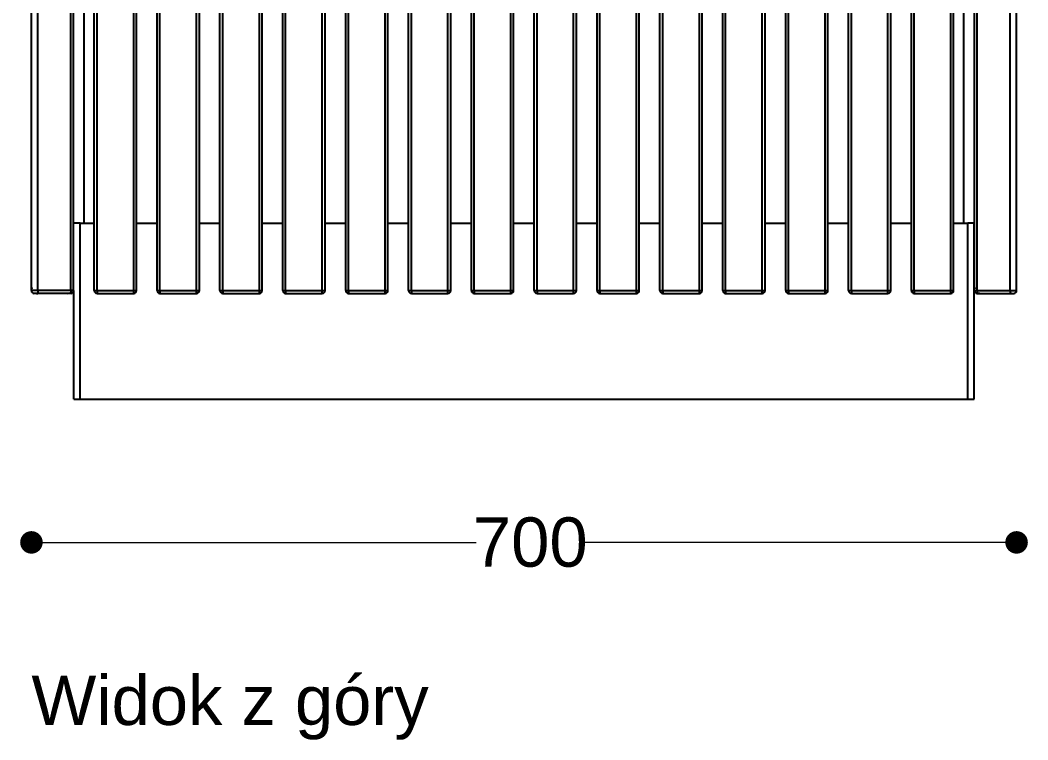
# Model space of a CAD drawing. Header units: millimetres. Extents: x 10366 to 13995, y 24552 to 29685.
# Drawn here: x 12180 to 12896, y 27479 to 27990 of the extents above; entities that cross this region are included whole.
import ezdxf

# ---------------------------------------------------------------- set-up
doc = ezdxf.new("R2010")
doc.units = ezdxf.units.MM
doc.header["$LTSCALE"] = 3
doc.layers.add('Default', color=7, linetype='Continuous')
doc.styles.get("Standard").update_dxf_attribs({"font": 'arial.ttf'})
doc.dimstyles.new('MATEUSZ', dxfattribs={"dimtxt": 35, "dimasz": 16, "dimexe": 0.18, "dimexo": 0.0625, "dimgap": 0.09, "dimtad": 0, "dimdec": 0, "dimdsep": 46, "dimtxsty": 'Standard', "dimblk": 'DOT', "dimcen": 0.09, "dimse1": 1, "dimse2": 1, "dimadec": 0, "dimazin": 0, "dimtfac": 1, "dimtdec": 0, "dimtofl": 0, "dimtmove": 0, "dimatfit": 3, "dimfxl": 1, "dimtolj": 1, "dimtzin": 0, "dimlwd": 9, "dimlwe": 9, "dimarcsym": 0})

# ---------------------------------------------------------------- blocks, each defined once
blk = doc.blocks.new('_Dot')
at = {"color": 0, "linetype": 'ByBlock', "lineweight": -2}
blk.add_line((-0.5, 0), (-1, 0), dxfattribs=at)
at = {"color": 0, "linetype": 'ByBlock', "const_width": 0.5}
blk.add_lwpolyline([(-0.25, 0, 1), (0.25, 0, 1)], format="xyb", close=True, dxfattribs=at)
blk = doc.blocks.new('*D21')
at = {"color": 0, "lineweight": 9, "transparency": 16777216}
for p, q in [((12203.65, 27618.9), (12503.56, 27618.9)), ((12871.65, 27618.9), (12580.66, 27618.9))]:
    blk.add_line(p, q, dxfattribs=at)
at = {"layer": 'Defpoints', "color": 0, "transparency": 16777216}
for p in [(12187.65, 28420.67), (12887.65, 28420.67), (12887.65, 27618.9)]:
    blk.add_point(p, dxfattribs=at)
at = {"color": 0, "lineweight": 9, "transparency": 16777216, "xscale": 16, "yscale": 16, "zscale": 16, "rotation": 180}
blk.add_blockref('_Dot', (12187.65, 27618.9), dxfattribs=at)
at = {"color": 0, "lineweight": 9, "transparency": 16777216, "xscale": 16, "yscale": 16, "zscale": 16}
blk.add_blockref('_Dot', (12887.65, 27618.9), dxfattribs=at)
at = {"color": 0, "transparency": 16777216, "insert": (12542.11, 27618.9), "char_height": 35, "attachment_point": 5}
blk.add_mtext('\\A1;700', dxfattribs=at)

msp = doc.modelspace()

# ---------------------------------------------------------------- linework, layer by layer
at = {"layer": 'Default'}
for p, q in [((12187.65, 27797.67), (12187.65, 28415.67)), ((12187.73, 27800.16), (12187.73, 28413.18)), ((12192.14, 27797.67), (12192.14, 28415.67)), ((12215.65, 27797.67), (12215.65, 28415.67)), ((12217.65, 27797.67), (12217.65, 28415.67)), ((12232.31, 27797.67), (12232.31, 28415.67)), ((12234.31, 27797.67), (12234.31, 28415.67)), ((12260.31, 27797.67), (12260.31, 28415.67)), ((12262.31, 27797.67), (12262.31, 28415.67)), ((12276.97, 27797.67), (12276.97, 28415.67)), ((12278.97, 27797.67), (12278.97, 28415.67)), ((12304.97, 27797.67), (12304.97, 28415.67)), ((12306.97, 27797.67), (12306.97, 28415.67)), ((12321.63, 27797.67), (12321.63, 28415.67)), ((12323.63, 27797.67), (12323.63, 28415.67)), ((12349.63, 27797.67), (12349.63, 28415.67)), ((12351.63, 27797.67), (12351.63, 28415.67)), ((12366.29, 27797.67), (12366.29, 28415.67)), ((12368.29, 27797.67), (12368.29, 28415.67)), ((12394.29, 27797.67), (12394.29, 28415.67)), ((12396.29, 27797.67), (12396.29, 28415.67)), ((12410.95, 27797.67), (12410.95, 28415.67)), ((12412.95, 27797.67), (12412.95, 28415.67)), ((12438.95, 27797.67), (12438.95, 28415.67)), ((12440.95, 27797.67), (12440.95, 28415.67)), ((12455.61, 27797.67), (12455.61, 28415.67)), ((12457.61, 27797.67), (12457.61, 28415.67)), ((12483.61, 27797.67), (12483.61, 28415.67)), ((12485.61, 27797.67), (12485.61, 28415.67)), ((12500.27, 27797.67), (12500.27, 28415.67)), ((12502.27, 27797.67), (12502.27, 28415.67)), ((12528.27, 27797.67), (12528.27, 28415.67)), ((12530.27, 27797.67), (12530.27, 28415.67)), ((12544.93, 27797.67), (12544.93, 28415.67)), ((12546.93, 27797.67), (12546.93, 28415.67)), ((12572.93, 27797.67), (12572.93, 28415.67)), ((12574.93, 27797.67), (12574.93, 28415.67)), ((12589.59, 27797.67), (12589.59, 28415.67)), ((12591.59, 27797.67), (12591.59, 28415.67)), ((12617.59, 27797.67), (12617.59, 28415.67)), ((12619.59, 27797.67), (12619.59, 28415.67)), ((12634.25, 27797.67), (12634.25, 28415.67)), ((12636.25, 27797.67), (12636.25, 28415.67)), ((12662.25, 27797.67), (12662.25, 28415.67)), ((12664.25, 27797.67), (12664.25, 28415.67)), ((12678.91, 27797.67), (12678.91, 28415.67)), ((12680.91, 27797.67), (12680.91, 28415.67)), ((12706.91, 27797.67), (12706.91, 28415.67)), ((12708.91, 27797.67), (12708.91, 28415.67)), ((12723.57, 27797.67), (12723.57, 28415.67)), ((12725.57, 27797.67), (12725.57, 28415.67)), ((12751.57, 27797.67), (12751.57, 28415.67)), ((12753.57, 27797.67), (12753.57, 28415.67)), ((12768.23, 27797.67), (12768.23, 28415.67)), ((12770.23, 27797.67), (12770.23, 28415.67)), ((12796.23, 27797.67), (12796.23, 28415.67)), ((12798.23, 27797.67), (12798.23, 28415.67)), ((12812.89, 27797.67), (12812.89, 28415.67)), ((12814.89, 27797.67), (12814.89, 28415.67)), ((12840.89, 27797.67), (12840.89, 28415.67)), ((12842.89, 27797.67), (12842.89, 28415.67)), ((12857.65, 27797.67), (12857.65, 28415.67)), ((12859.65, 27797.67), (12859.65, 28415.67)), ((12883.16, 27797.67), (12883.16, 28415.67)), ((12887.65, 27797.67), (12887.65, 28415.67)), ((12225.22, 27845.67), (12225.22, 28367.67)), ((12850.08, 27845.67), (12850.08, 28367.67)), ((12222.22, 27720.67), (12222.22, 27845.67)), ((12222.22, 27845.67), (12232.31, 27845.67)), ((12262.31, 27845.67), (12276.97, 27845.67)), ((12306.97, 27845.67), (12321.63, 27845.67)), ((12351.63, 27845.67), (12366.29, 27845.67)), ((12396.29, 27845.67), (12410.95, 27845.67)), ((12440.95, 27845.67), (12455.61, 27845.67)), ((12485.61, 27845.67), (12500.27, 27845.67)), ((12530.27, 27845.67), (12544.93, 27845.67)), ((12574.93, 27845.67), (12589.59, 27845.67)), ((12619.59, 27845.67), (12634.25, 27845.67)), ((12664.25, 27845.67), (12678.91, 27845.67)), ((12708.91, 27845.67), (12723.57, 27845.67)), ((12753.57, 27845.67), (12768.23, 27845.67)), ((12798.23, 27845.67), (12812.89, 27845.67)), ((12842.89, 27845.67), (12853.08, 27845.67)), ((12853.08, 27720.67), (12853.08, 27845.67)), ((12857.57, 27720.67), (12857.57, 27845.67)), ((12215.65, 27797.67), (12192.14, 27797.67)), ((12215.65, 27795.67), (12192.14, 27795.67)), ((12217.73, 27720.67), (12217.73, 27797.67)), ((12234.31, 27797.67), (12260.31, 27797.67)), ((12234.31, 27795.67), (12260.31, 27795.67)), ((12278.97, 27797.67), (12304.97, 27797.67)), ((12278.97, 27795.67), (12304.97, 27795.67)), ((12323.63, 27797.67), (12349.63, 27797.67)), ((12323.63, 27795.67), (12349.63, 27795.67)), ((12368.29, 27797.67), (12394.29, 27797.67)), ((12368.29, 27795.67), (12394.29, 27795.67)), ((12412.95, 27797.67), (12438.95, 27797.67)), ((12412.95, 27795.67), (12438.95, 27795.67)), ((12457.61, 27797.67), (12483.61, 27797.67)), ((12457.61, 27795.67), (12483.61, 27795.67)), ((12502.27, 27797.67), (12528.27, 27797.67)), ((12502.27, 27795.67), (12528.27, 27795.67)), ((12546.93, 27797.67), (12572.93, 27797.67)), ((12546.93, 27795.67), (12572.93, 27795.67)), ((12591.59, 27797.67), (12617.59, 27797.67)), ((12591.59, 27795.67), (12617.59, 27795.67)), ((12636.25, 27797.67), (12662.25, 27797.67)), ((12636.25, 27795.67), (12662.25, 27795.67)), ((12680.91, 27797.67), (12706.91, 27797.67)), ((12680.91, 27795.67), (12706.91, 27795.67)), ((12725.57, 27797.67), (12751.57, 27797.67)), ((12725.57, 27795.67), (12751.57, 27795.67)), ((12770.23, 27797.67), (12796.23, 27797.67)), ((12770.23, 27795.67), (12796.23, 27795.67)), ((12814.89, 27797.67), (12840.89, 27797.67)), ((12814.89, 27795.67), (12840.89, 27795.67)), ((12859.65, 27797.67), (12883.16, 27797.67)), ((12859.65, 27795.67), (12883.16, 27795.67)), ((12222.22, 27720.67), (12853.08, 27720.67))]:
    msp.add_line(p, q, dxfattribs=at)
for points in [[(12222.22, 27845.67, 0), (12217.73, 27845.67, 0)], [(12857.57, 27845.67, 0), (12857.57, 27845.67, 0), (12857.57, 27845.67, 0), (12857.57, 27845.67, 0), (12857.57, 27845.67, 0), (12857.57, 27845.67, 0), (12857.57, 27845.67, 0), (12857.57, 27845.67, 0), (12857.57, 27845.67, 0), (12857.57, 27845.67, 0), (12857.57, 27845.67, 0), (12857.57, 27845.67, 0), (12857.56, 27845.67, 0), (12857.56, 27845.67, 0), (12857.53, 27845.67, 0), (12857.43, 27845.67, 0), (12857.01, 27845.67, 0), (12853.08, 27845.67, 0)], [(12192.14, 27797.67, 0), (12187.65, 27797.67, 0)], [(12192.14, 27795.67, 0), (12189.65, 27795.67, 0)], [(12192.14, 27797.67, 0), (12192.14, 27795.67, 0)], [(12217.65, 27797.67, 0), (12217.65, 27797.67, 0), (12217.65, 27797.67, 0), (12217.65, 27797.67, 0), (12217.65, 27797.67, 0), (12217.65, 27797.67, 0), (12217.65, 27797.67, 0), (12217.65, 27797.67, 0), (12217.65, 27797.67, 0), (12217.65, 27797.67, 0), (12217.65, 27797.67, 0), (12217.65, 27797.67, 0), (12217.64, 27797.67, 0), (12217.63, 27797.67, 0), (12217.59, 27797.67, 0), (12217.4, 27797.67, 0), (12215.65, 27797.67, 0)], [(12215.65, 27797.67, 0), (12215.65, 27795.67, 0)], [(12232.31, 27797.67, 0), (12232.31, 27797.67, 0), (12232.31, 27797.67, 0), (12232.31, 27797.67, 0), (12232.31, 27797.67, 0), (12232.31, 27797.67, 0), (12232.31, 27797.67, 0), (12232.31, 27797.67, 0), (12232.31, 27797.67, 0), (12232.31, 27797.67, 0), (12232.31, 27797.67, 0), (12232.31, 27797.67, 0), (12232.31, 27797.67, 0), (12232.31, 27797.67, 0), (12232.32, 27797.67, 0), (12232.36, 27797.67, 0), (12232.55, 27797.67, 0), (12234.31, 27797.67, 0)], [(12234.31, 27797.67, 0), (12234.31, 27795.67, 0)], [(12260.31, 27795.67, 0), (12260.31, 27795.67, 0), (12260.31, 27795.67, 0), (12260.31, 27795.67, 0), (12260.31, 27795.67, 0), (12260.31, 27795.67, 0), (12260.31, 27795.67, 0), (12260.31, 27795.67, 0), (12260.31, 27795.67, 0), (12260.31, 27795.67, 0), (12260.31, 27795.67, 0), (12260.31, 27795.67, 0), (12260.31, 27795.67, 0), (12260.31, 27795.67, 0), (12260.31, 27795.68, 0), (12260.31, 27795.72, 0), (12260.31, 27795.91, 0), (12260.31, 27797.67, 0)], [(12260.31, 27797.67, 0), (12262.31, 27797.67, 0)], [(12276.97, 27797.67, 0), (12276.97, 27797.67, 0), (12276.97, 27797.67, 0), (12276.97, 27797.67, 0), (12276.97, 27797.67, 0), (12276.97, 27797.67, 0), (12276.97, 27797.67, 0), (12276.97, 27797.67, 0), (12276.97, 27797.67, 0), (12276.97, 27797.67, 0), (12276.97, 27797.67, 0), (12276.97, 27797.67, 0), (12276.97, 27797.67, 0), (12276.97, 27797.67, 0), (12276.98, 27797.67, 0), (12277.02, 27797.67, 0), (12277.21, 27797.67, 0), (12278.97, 27797.67, 0)], [(12278.97, 27797.67, 0), (12278.97, 27795.67, 0)], [(12304.97, 27797.67, 0), (12306.97, 27797.67, 0)], [(12304.97, 27795.67, 0), (12304.97, 27795.67, 0), (12304.97, 27795.67, 0), (12304.97, 27795.67, 0), (12304.97, 27795.67, 0), (12304.97, 27795.67, 0), (12304.97, 27795.67, 0), (12304.97, 27795.67, 0), (12304.97, 27795.67, 0), (12304.97, 27795.67, 0), (12304.97, 27795.67, 0), (12304.97, 27795.67, 0), (12304.97, 27795.67, 0), (12304.97, 27795.67, 0), (12304.97, 27795.68, 0), (12304.97, 27795.72, 0), (12304.97, 27795.91, 0), (12304.97, 27797.67, 0)], [(12321.63, 27797.67, 0), (12321.63, 27797.67, 0), (12321.63, 27797.67, 0), (12321.63, 27797.67, 0), (12321.63, 27797.67, 0), (12321.63, 27797.67, 0), (12321.63, 27797.67, 0), (12321.63, 27797.67, 0), (12321.63, 27797.67, 0), (12321.63, 27797.67, 0), (12321.63, 27797.67, 0), (12321.63, 27797.67, 0), (12321.63, 27797.67, 0), (12321.63, 27797.67, 0), (12321.64, 27797.67, 0), (12321.68, 27797.67, 0), (12321.87, 27797.67, 0), (12323.63, 27797.67, 0)], [(12323.63, 27797.67, 0), (12323.63, 27795.67, 0)], [(12349.63, 27797.67, 0), (12351.63, 27797.67, 0)], [(12349.63, 27795.67, 0), (12349.63, 27795.67, 0), (12349.63, 27795.67, 0), (12349.63, 27795.67, 0), (12349.63, 27795.67, 0), (12349.63, 27795.67, 0), (12349.63, 27795.67, 0), (12349.63, 27795.67, 0), (12349.63, 27795.67, 0), (12349.63, 27795.67, 0), (12349.63, 27795.67, 0), (12349.63, 27795.67, 0), (12349.63, 27795.67, 0), (12349.63, 27795.67, 0), (12349.63, 27795.68, 0), (12349.63, 27795.72, 0), (12349.63, 27795.91, 0), (12349.63, 27797.67, 0)], [(12366.29, 27797.67, 0), (12366.29, 27797.67, 0), (12366.29, 27797.67, 0), (12366.29, 27797.67, 0), (12366.29, 27797.67, 0), (12366.29, 27797.67, 0), (12366.29, 27797.67, 0), (12366.29, 27797.67, 0), (12366.29, 27797.67, 0), (12366.29, 27797.67, 0), (12366.29, 27797.67, 0), (12366.29, 27797.67, 0), (12366.29, 27797.67, 0), (12366.29, 27797.67, 0), (12366.3, 27797.67, 0), (12366.34, 27797.67, 0), (12366.53, 27797.67, 0), (12368.29, 27797.67, 0)], [(12368.29, 27797.67, 0), (12368.29, 27795.67, 0)], [(12394.29, 27797.67, 0), (12396.29, 27797.67, 0)], [(12394.29, 27795.67, 0), (12394.29, 27795.67, 0), (12394.29, 27795.67, 0), (12394.29, 27795.67, 0), (12394.29, 27795.67, 0), (12394.29, 27795.67, 0), (12394.29, 27795.67, 0), (12394.29, 27795.67, 0), (12394.29, 27795.67, 0), (12394.29, 27795.67, 0), (12394.29, 27795.67, 0), (12394.29, 27795.67, 0), (12394.29, 27795.67, 0), (12394.29, 27795.67, 0), (12394.29, 27795.68, 0), (12394.29, 27795.72, 0), (12394.29, 27795.91, 0), (12394.29, 27797.67, 0)], [(12410.95, 27797.67, 0), (12410.95, 27797.67, 0), (12410.95, 27797.67, 0), (12410.95, 27797.67, 0), (12410.95, 27797.67, 0), (12410.95, 27797.67, 0), (12410.95, 27797.67, 0), (12410.95, 27797.67, 0), (12410.95, 27797.67, 0), (12410.95, 27797.67, 0), (12410.95, 27797.67, 0), (12410.95, 27797.67, 0), (12410.95, 27797.67, 0), (12410.95, 27797.67, 0), (12410.96, 27797.67, 0), (12411, 27797.67, 0), (12411.19, 27797.67, 0), (12412.95, 27797.67, 0)], [(12412.95, 27797.67, 0), (12412.95, 27795.67, 0)], [(12438.95, 27797.67, 0), (12440.95, 27797.67, 0)], [(12438.95, 27795.67, 0), (12438.95, 27795.67, 0), (12438.95, 27795.67, 0), (12438.95, 27795.67, 0), (12438.95, 27795.67, 0), (12438.95, 27795.67, 0), (12438.95, 27795.67, 0), (12438.95, 27795.67, 0), (12438.95, 27795.67, 0), (12438.95, 27795.67, 0), (12438.95, 27795.67, 0), (12438.95, 27795.67, 0), (12438.95, 27795.67, 0), (12438.95, 27795.67, 0), (12438.95, 27795.68, 0), (12438.95, 27795.72, 0), (12438.95, 27795.91, 0), (12438.95, 27797.67, 0)], [(12455.61, 27797.67, 0), (12455.61, 27797.67, 0), (12455.61, 27797.67, 0), (12455.61, 27797.67, 0), (12455.61, 27797.67, 0), (12455.61, 27797.67, 0), (12455.61, 27797.67, 0), (12455.61, 27797.67, 0), (12455.61, 27797.67, 0), (12455.61, 27797.67, 0), (12455.61, 27797.67, 0), (12455.61, 27797.67, 0), (12455.61, 27797.67, 0), (12455.61, 27797.67, 0), (12455.62, 27797.67, 0), (12455.66, 27797.67, 0), (12455.85, 27797.67, 0), (12457.61, 27797.67, 0)], [(12457.61, 27797.67, 0), (12457.61, 27795.67, 0)], [(12483.61, 27797.67, 0), (12485.61, 27797.67, 0)], [(12483.61, 27795.67, 0), (12483.61, 27795.67, 0), (12483.61, 27795.67, 0), (12483.61, 27795.67, 0), (12483.61, 27795.67, 0), (12483.61, 27795.67, 0), (12483.61, 27795.67, 0), (12483.61, 27795.67, 0), (12483.61, 27795.67, 0), (12483.61, 27795.67, 0), (12483.61, 27795.67, 0), (12483.61, 27795.67, 0), (12483.61, 27795.67, 0), (12483.61, 27795.67, 0), (12483.61, 27795.68, 0), (12483.61, 27795.72, 0), (12483.61, 27795.91, 0), (12483.61, 27797.67, 0)], [(12500.27, 27797.67, 0), (12500.27, 27797.67, 0), (12500.27, 27797.67, 0), (12500.27, 27797.67, 0), (12500.27, 27797.67, 0), (12500.27, 27797.67, 0), (12500.27, 27797.67, 0), (12500.27, 27797.67, 0), (12500.27, 27797.67, 0), (12500.27, 27797.67, 0), (12500.27, 27797.67, 0), (12500.27, 27797.67, 0), (12500.27, 27797.67, 0), (12500.27, 27797.67, 0), (12500.28, 27797.67, 0), (12500.32, 27797.67, 0), (12500.51, 27797.67, 0), (12502.27, 27797.67, 0)], [(12502.27, 27797.67, 0), (12502.27, 27795.67, 0)], [(12528.27, 27795.67, 0), (12528.27, 27795.67, 0), (12528.27, 27795.67, 0), (12528.27, 27795.67, 0), (12528.27, 27795.67, 0), (12528.27, 27795.67, 0), (12528.27, 27795.67, 0), (12528.27, 27795.67, 0), (12528.27, 27795.67, 0), (12528.27, 27795.67, 0), (12528.27, 27795.67, 0), (12528.27, 27795.67, 0), (12528.27, 27795.67, 0), (12528.27, 27795.67, 0), (12528.27, 27795.68, 0), (12528.27, 27795.72, 0), (12528.27, 27795.91, 0), (12528.27, 27797.67, 0)], [(12528.27, 27797.67, 0), (12530.27, 27797.67, 0)], [(12544.93, 27797.67, 0), (12544.93, 27797.67, 0), (12544.93, 27797.67, 0), (12544.93, 27797.67, 0), (12544.93, 27797.67, 0), (12544.93, 27797.67, 0), (12544.93, 27797.67, 0), (12544.93, 27797.67, 0), (12544.93, 27797.67, 0), (12544.93, 27797.67, 0), (12544.93, 27797.67, 0), (12544.93, 27797.67, 0), (12544.93, 27797.67, 0), (12544.93, 27797.67, 0), (12544.94, 27797.67, 0), (12544.98, 27797.67, 0), (12545.17, 27797.67, 0), (12546.93, 27797.67, 0)], [(12546.93, 27797.67, 0), (12546.93, 27795.67, 0)], [(12572.93, 27797.67, 0), (12574.93, 27797.67, 0)], [(12572.93, 27795.67, 0), (12572.93, 27795.67, 0), (12572.93, 27795.67, 0), (12572.93, 27795.67, 0), (12572.93, 27795.67, 0), (12572.93, 27795.67, 0), (12572.93, 27795.67, 0), (12572.93, 27795.67, 0), (12572.93, 27795.67, 0), (12572.93, 27795.67, 0), (12572.93, 27795.67, 0), (12572.93, 27795.67, 0), (12572.93, 27795.67, 0), (12572.93, 27795.67, 0), (12572.93, 27795.68, 0), (12572.93, 27795.72, 0), (12572.93, 27795.91, 0), (12572.93, 27797.67, 0)], [(12589.59, 27797.67, 0), (12589.59, 27797.67, 0), (12589.59, 27797.67, 0), (12589.59, 27797.67, 0), (12589.59, 27797.67, 0), (12589.59, 27797.67, 0), (12589.59, 27797.67, 0), (12589.59, 27797.67, 0), (12589.59, 27797.67, 0), (12589.59, 27797.67, 0), (12589.59, 27797.67, 0), (12589.59, 27797.67, 0), (12589.59, 27797.67, 0), (12589.59, 27797.67, 0), (12589.6, 27797.67, 0), (12589.64, 27797.67, 0), (12589.83, 27797.67, 0), (12591.59, 27797.67, 0)], [(12591.59, 27797.67, 0), (12591.59, 27795.67, 0)], [(12617.59, 27795.67, 0), (12617.59, 27795.67, 0), (12617.59, 27795.67, 0), (12617.59, 27795.67, 0), (12617.59, 27795.67, 0), (12617.59, 27795.67, 0), (12617.59, 27795.67, 0), (12617.59, 27795.67, 0), (12617.59, 27795.67, 0), (12617.59, 27795.67, 0), (12617.59, 27795.67, 0), (12617.59, 27795.67, 0), (12617.59, 27795.67, 0), (12617.59, 27795.67, 0), (12617.59, 27795.68, 0), (12617.59, 27795.72, 0), (12617.59, 27795.91, 0), (12617.59, 27797.67, 0)], [(12617.59, 27797.67, 0), (12619.59, 27797.67, 0)], [(12634.25, 27797.67, 0), (12634.25, 27797.67, 0), (12634.25, 27797.67, 0), (12634.25, 27797.67, 0), (12634.25, 27797.67, 0), (12634.25, 27797.67, 0), (12634.25, 27797.67, 0), (12634.25, 27797.67, 0), (12634.25, 27797.67, 0), (12634.25, 27797.67, 0), (12634.25, 27797.67, 0), (12634.25, 27797.67, 0), (12634.25, 27797.67, 0), (12634.26, 27797.67, 0), (12634.3, 27797.67, 0), (12634.49, 27797.67, 0), (12636.25, 27797.67, 0)], [(12636.25, 27797.67, 0), (12636.25, 27795.67, 0)], [(12662.25, 27795.67, 0), (12662.25, 27795.67, 0), (12662.25, 27795.67, 0), (12662.25, 27795.67, 0), (12662.25, 27795.67, 0), (12662.25, 27795.67, 0), (12662.25, 27795.67, 0), (12662.25, 27795.67, 0), (12662.25, 27795.67, 0), (12662.25, 27795.67, 0), (12662.25, 27795.67, 0), (12662.25, 27795.67, 0), (12662.25, 27795.67, 0), (12662.25, 27795.67, 0), (12662.25, 27795.68, 0), (12662.25, 27795.72, 0), (12662.25, 27795.91, 0), (12662.25, 27797.67, 0)], [(12662.25, 27797.67, 0), (12664.25, 27797.67, 0)], [(12678.91, 27797.67, 0), (12678.91, 27797.67, 0), (12678.91, 27797.67, 0), (12678.91, 27797.67, 0), (12678.91, 27797.67, 0), (12678.91, 27797.67, 0), (12678.91, 27797.67, 0), (12678.91, 27797.67, 0), (12678.91, 27797.67, 0), (12678.91, 27797.67, 0), (12678.91, 27797.67, 0), (12678.91, 27797.67, 0), (12678.91, 27797.67, 0), (12678.91, 27797.67, 0), (12678.92, 27797.67, 0), (12678.96, 27797.67, 0), (12679.15, 27797.67, 0), (12680.91, 27797.67, 0)], [(12680.91, 27797.67, 0), (12680.91, 27795.67, 0)], [(12706.91, 27795.67, 0), (12706.91, 27795.67, 0), (12706.91, 27795.67, 0), (12706.91, 27795.67, 0), (12706.91, 27795.67, 0), (12706.91, 27795.67, 0), (12706.91, 27795.67, 0), (12706.91, 27795.67, 0), (12706.91, 27795.67, 0), (12706.91, 27795.67, 0), (12706.91, 27795.67, 0), (12706.91, 27795.67, 0), (12706.91, 27795.67, 0), (12706.91, 27795.67, 0), (12706.91, 27795.68, 0), (12706.91, 27795.72, 0), (12706.91, 27795.91, 0), (12706.91, 27797.67, 0)], [(12706.91, 27797.67, 0), (12708.91, 27797.67, 0)], [(12723.57, 27797.67, 0), (12723.57, 27797.67, 0), (12723.57, 27797.67, 0), (12723.57, 27797.67, 0), (12723.57, 27797.67, 0), (12723.57, 27797.67, 0), (12723.57, 27797.67, 0), (12723.57, 27797.67, 0), (12723.57, 27797.67, 0), (12723.57, 27797.67, 0), (12723.57, 27797.67, 0), (12723.57, 27797.67, 0), (12723.57, 27797.67, 0), (12723.58, 27797.67, 0), (12723.62, 27797.67, 0), (12723.81, 27797.67, 0), (12725.57, 27797.67, 0)], [(12725.57, 27797.67, 0), (12725.57, 27795.67, 0)], [(12751.57, 27795.67, 0), (12751.57, 27795.67, 0), (12751.57, 27795.67, 0), (12751.57, 27795.67, 0), (12751.57, 27795.67, 0), (12751.57, 27795.67, 0), (12751.57, 27795.67, 0), (12751.57, 27795.67, 0), (12751.57, 27795.67, 0), (12751.57, 27795.67, 0), (12751.57, 27795.67, 0), (12751.57, 27795.67, 0), (12751.57, 27795.67, 0), (12751.57, 27795.67, 0), (12751.57, 27795.68, 0), (12751.57, 27795.72, 0), (12751.57, 27795.91, 0), (12751.57, 27797.67, 0)], [(12751.57, 27797.67, 0), (12753.57, 27797.67, 0)], [(12768.23, 27797.67, 0), (12768.23, 27797.67, 0), (12768.23, 27797.67, 0), (12768.23, 27797.67, 0), (12768.23, 27797.67, 0), (12768.23, 27797.67, 0), (12768.23, 27797.67, 0), (12768.23, 27797.67, 0), (12768.23, 27797.67, 0), (12768.23, 27797.67, 0), (12768.23, 27797.67, 0), (12768.23, 27797.67, 0), (12768.23, 27797.67, 0), (12768.24, 27797.67, 0), (12768.28, 27797.67, 0), (12768.47, 27797.67, 0), (12770.23, 27797.67, 0)], [(12770.23, 27797.67, 0), (12770.23, 27795.67, 0)], [(12796.23, 27797.67, 0), (12798.23, 27797.67, 0)], [(12796.23, 27795.67, 0), (12796.23, 27795.67, 0), (12796.23, 27795.67, 0), (12796.23, 27795.67, 0), (12796.23, 27795.67, 0), (12796.23, 27795.67, 0), (12796.23, 27795.67, 0), (12796.23, 27795.67, 0), (12796.23, 27795.67, 0), (12796.23, 27795.67, 0), (12796.23, 27795.67, 0), (12796.23, 27795.67, 0), (12796.23, 27795.67, 0), (12796.23, 27795.67, 0), (12796.23, 27795.68, 0), (12796.23, 27795.72, 0), (12796.23, 27795.91, 0), (12796.23, 27797.67, 0)], [(12812.89, 27797.67, 0), (12812.89, 27797.67, 0), (12812.89, 27797.67, 0), (12812.89, 27797.67, 0), (12812.89, 27797.67, 0), (12812.89, 27797.67, 0), (12812.89, 27797.67, 0), (12812.89, 27797.67, 0), (12812.89, 27797.67, 0), (12812.89, 27797.67, 0), (12812.89, 27797.67, 0), (12812.89, 27797.67, 0), (12812.89, 27797.67, 0), (12812.9, 27797.67, 0), (12812.94, 27797.67, 0), (12813.13, 27797.67, 0), (12814.89, 27797.67, 0)], [(12814.89, 27797.67, 0), (12814.89, 27795.67, 0)], [(12840.89, 27797.67, 0), (12842.89, 27797.67, 0)], [(12840.89, 27795.67, 0), (12840.89, 27795.67, 0), (12840.89, 27795.67, 0), (12840.89, 27795.67, 0), (12840.89, 27795.67, 0), (12840.89, 27795.67, 0), (12840.89, 27795.67, 0), (12840.89, 27795.67, 0), (12840.89, 27795.67, 0), (12840.89, 27795.67, 0), (12840.89, 27795.67, 0), (12840.89, 27795.67, 0), (12840.89, 27795.67, 0), (12840.89, 27795.67, 0), (12840.89, 27795.68, 0), (12840.89, 27795.72, 0), (12840.89, 27795.91, 0), (12840.89, 27797.67, 0)], [(12857.65, 27797.67, 0), (12857.65, 27797.67, 0), (12857.65, 27797.67, 0), (12857.65, 27797.67, 0), (12857.65, 27797.67, 0), (12857.65, 27797.67, 0), (12857.65, 27797.67, 0), (12857.65, 27797.67, 0), (12857.65, 27797.67, 0), (12857.65, 27797.67, 0), (12857.65, 27797.67, 0), (12857.65, 27797.67, 0), (12857.65, 27797.67, 0), (12857.66, 27797.67, 0), (12857.7, 27797.67, 0), (12857.89, 27797.67, 0), (12859.65, 27797.67, 0)], [(12859.65, 27797.67, 0), (12859.65, 27795.67, 0)], [(12883.16, 27797.67, 0), (12887.65, 27797.67, 0)], [(12883.16, 27797.67, 0), (12883.16, 27795.67, 0)], [(12883.16, 27795.67, 0), (12885.65, 27795.67, 0)], [(12217.73, 27720.67, 0), (12217.73, 27720.67, 0), (12217.73, 27720.67, 0), (12217.73, 27720.67, 0), (12217.73, 27720.67, 0), (12217.73, 27720.67, 0), (12217.73, 27720.67, 0), (12217.73, 27720.67, 0), (12217.73, 27720.67, 0), (12217.73, 27720.67, 0), (12217.73, 27720.67, 0), (12217.73, 27720.67, 0), (12217.73, 27720.67, 0), (12217.73, 27720.67, 0), (12217.76, 27720.67, 0), (12217.86, 27720.67, 0), (12218.28, 27720.67, 0), (12222.22, 27720.67, 0)], [(12853.08, 27720.67, 0), (12857.57, 27720.67, 0)]]:
    msp.add_polyline3d(points, dxfattribs=at)
for centre, radius, start, end in [((12189.65, 27797.67), 2, 180, 270), ((12192.22, 27800.16), 4.49, 180, 198.09253), ((12192.22, 27800.16), 4.49, 251.97513, 270), ((12213.24, 27800.16), 4.49, 270, 291.43037), ((12215.65, 27797.67), 2, 270, 0), ((12234.31, 27797.67), 2, 180, 270), ((12260.31, 27797.67), 2, 270, 0), ((12278.97, 27797.67), 2, 180, 270), ((12304.97, 27797.67), 2, 270, 0), ((12323.63, 27797.67), 2, 180, 270), ((12349.63, 27797.67), 2, 270, 0), ((12368.29, 27797.67), 2, 180, 270), ((12394.29, 27797.67), 2, 270, 0), ((12412.95, 27797.67), 2, 180, 270), ((12438.95, 27797.67), 2, 270, 0), ((12457.61, 27797.67), 2, 180, 270), ((12483.61, 27797.67), 2, 270, 0), ((12502.27, 27797.67), 2, 180, 270), ((12502.27, 27797.67), 2, 180, 270), ((12528.27, 27797.67), 2, 270, 0), ((12546.93, 27797.67), 2, 180, 270), ((12572.93, 27797.67), 2, 270, 0), ((12591.59, 27797.67), 2, 180, 270), ((12617.59, 27797.67), 2, 270, 0), ((12636.25, 27797.67), 2, 180, 270), ((12662.25, 27797.67), 2, 270, 0), ((12680.91, 27797.67), 2, 180, 270), ((12706.91, 27797.67), 2, 270, 0), ((12725.57, 27797.67), 2, 180, 270), ((12751.57, 27797.67), 2, 270, 0), ((12770.23, 27797.67), 2, 180, 270), ((12796.23, 27797.67), 2, 270, 0), ((12814.89, 27797.67), 2, 180, 270), ((12840.89, 27797.67), 2, 270, 0), ((12862.14, 27800.16), 4.49, 180, 200.1362), ((12859.65, 27797.67), 2, 180, 270), ((12862.14, 27800.16), 4.49, 249.52334, 270), ((12883.16, 27800.16), 4.49, 270, 288.96214), ((12885.65, 27797.67), 2, 270, 0), ((12883.16, 27800.16), 4.49, 344.85419, 0)]:
    msp.add_arc(centre, radius, start, end, dxfattribs=at)

# ---------------------------------------------------------------- texts
msp.add_text('Widok z góry', height=34.9616).set_placement((12187.66, 27489.27))

# ---------------------------------------------------------------- dimensions: what is measured, and where the dimension line sits
dim = msp.add_linear_dim(base=(12887.65, 27618.9), p1=(12187.65, 28420.67), p2=(12887.65, 28420.67), dimstyle='MATEUSZ')
dim.commit()
dim.dimension.update_dxf_attribs({"geometry": '*D21', "text_midpoint": (12542.11, 27618.9), "dimtype": 160})

doc.saveas('drawing.dxf')
